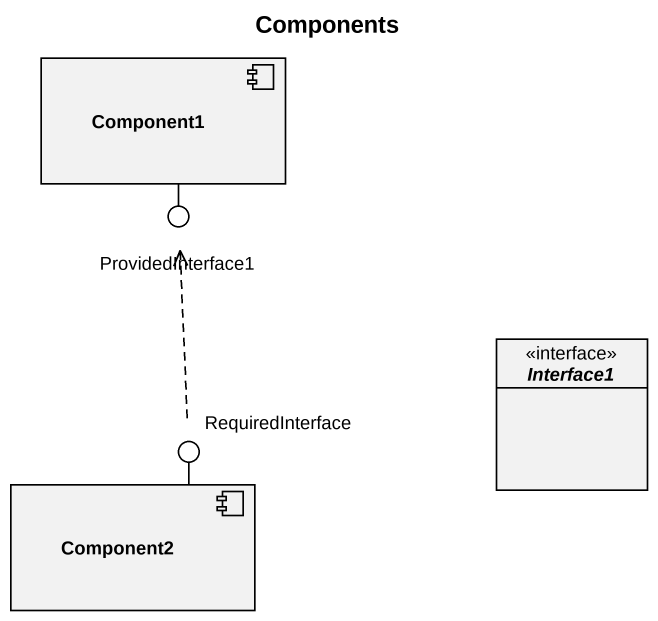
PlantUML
@startuml
title Components
allowmixing
hide circle
hide empty members
component Component1
() ProvidedInterface1
interface Interface1
() RequiredInterface
component Component2
Component1 -- ProvidedInterface1
Component2 -up- RequiredInterface
RequiredInterface .up.> ProvidedInterface1
@enduml
